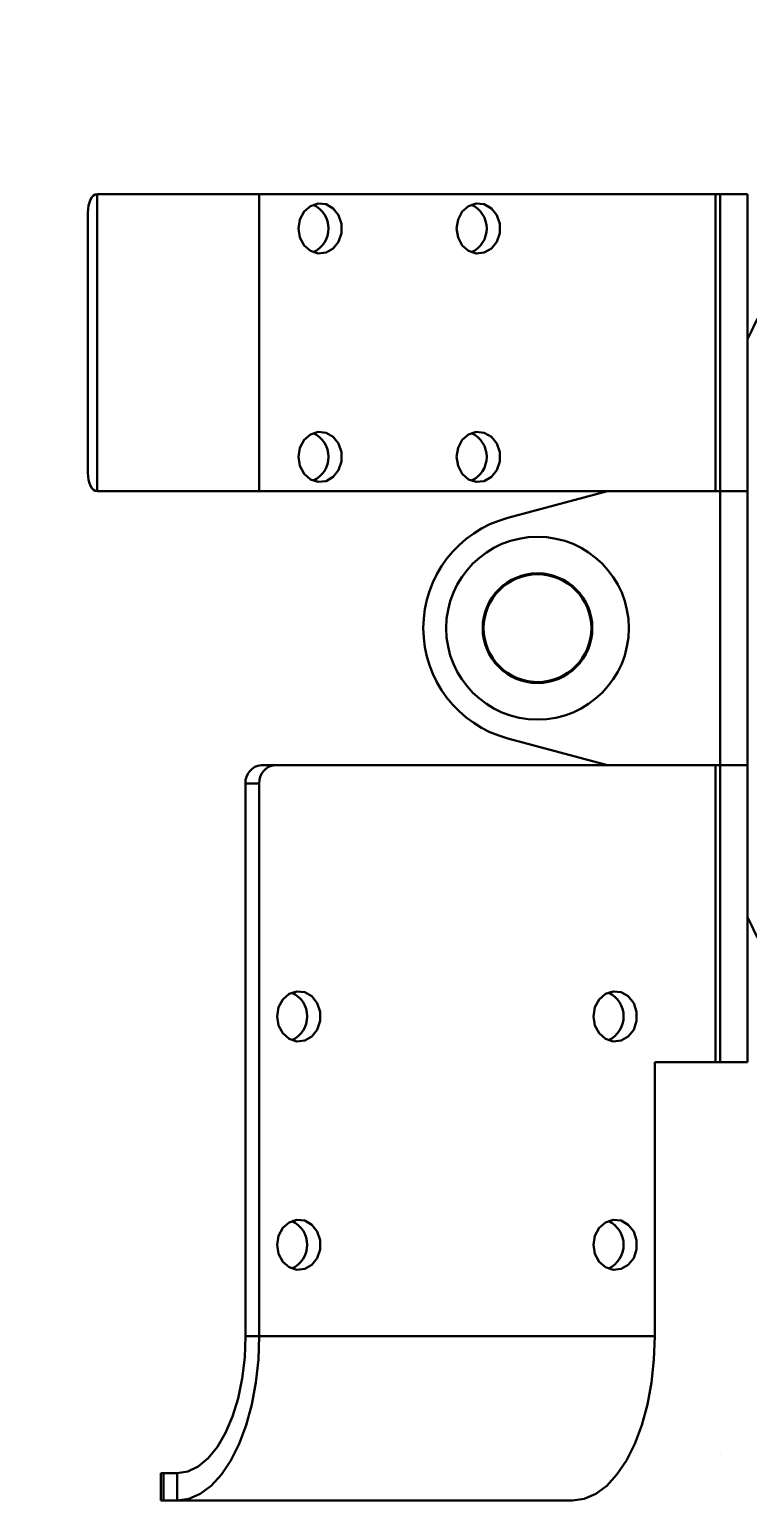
# Model space of a CAD drawing. Header units: millimetres. Extents: x 8 to 22425, y -1213 to 4973.
# Drawn here: x 9156.7 to 9235.3, y 1220.7 to 1381.7 of the extents above; entities that cross this region are included whole.
import ezdxf

# ---------------------------------------------------------------- set-up
doc = ezdxf.new("R2010")
doc.units = ezdxf.units.MM
doc.header["$PDSIZE"] = -1
doc.styles.get("Standard").update_dxf_attribs({"font": 'hyswlongfangsong.ttf'})
doc.dimstyles.new('ISO-25', dxfattribs={"dimscale": 25, "dimtxt": 3.5, "dimasz": 1.6, "dimexe": 1.25, "dimexo": 0.625, "dimtad": 1, "dimdec": 0, "dimzin": 9, "dimdsep": 46, "dimtxsty": 'Standard', "dimcen": 2.5, "dimadec": 0, "dimazin": 2, "dimtfac": 1, "dimtdec": 0, "dimtofl": 0, "dimtmove": 0, "dimatfit": 3, "dimfxl": 1, "dimarcsym": 0})

# ---------------------------------------------------------------- blocks, each defined once
blk = doc.blocks.new('*D114')
at = {"color": 0, "lineweight": -2, "transparency": 16777216}
blk.add_line((9181.12, 1544.51), (8813.51, 1622.65), dxfattribs=at)
at = {"color": 0, "transparency": 16777216}
blk.add_solid([(8814.9, 1629.17), (8812.13, 1616.13), (8774.39, 1630.97)], dxfattribs=at)
at = {"layer": 'Defpoints', "color": 0, "transparency": 16777216}
for p in [(8774.39, 1630.97), (10255.3, 1316.17)]:
    blk.add_point(p, dxfattribs=at)
at = {"color": 0, "transparency": 16777216, "insert": (9074.1, 1627.96), "char_height": 87.5, "attachment_point": 5, "rotation": 347.9993}
blk.add_mtext('R1514', dxfattribs=at)

msp = doc.modelspace()

# ---------------------------------------------------------------- linework, layer by layer
at = {"color": 161, "lineweight": 30, "true_color": 0x67adff}
for p, q in [((9164.08, 1331.17), (9164.08, 1363.67)), ((9164.08, 1363.67), (9181.84, 1363.67)), ((9181.84, 1363.67), (9181.84, 1331.17)), ((9181.84, 1363.67), (9231.8, 1363.67)), ((9231.8, 1331.17), (9231.8, 1363.67)), ((9231.8, 1363.67), (9235.3, 1363.67)), ((9232.3, 1331.17), (9232.3, 1363.67)), ((9232.3, 1331.17), (9232.3, 1363.67)), ((9235.3, 1363.67), (9235.3, 1331.17)), ((9163.08, 1333.17), (9163.08, 1361.67)), ((9181.84, 1331.17), (9164.08, 1331.17)), ((9231.8, 1331.17), (9181.84, 1331.17)), ((9219.98, 1331.17), (9209.06, 1328.25)), ((9219.98, 1331.17), (9209.06, 1328.25)), ((9235.3, 1331.17), (9231.8, 1331.17)), ((9232.3, 1331.17), (9232.3, 1301.17)), ((9232.3, 1331.17), (9232.3, 1301.17)), ((9235.3, 1331.17), (9235.3, 1301.17)), ((9209.06, 1328.25), (9209.06, 1328.25)), ((9212.3, 1322.07), (9212.3, 1322.07)), ((9216.87, 1320.06), (9216.96, 1319.95)), ((9212.3, 1310.27), (9212.3, 1310.27)), ((9209.06, 1304.1), (9209.06, 1304.1)), ((9209.06, 1304.1), (9219.98, 1301.17)), ((9209.06, 1304.1), (9219.98, 1301.17)), ((9182.07, 1301.17), (9183.57, 1301.17)), ((9183.57, 1301.17), (9231.8, 1301.17)), ((9231.8, 1268.67), (9231.8, 1301.17)), ((9231.8, 1301.17), (9235.3, 1301.17)), ((9232.3, 1268.67), (9232.3, 1301.17)), ((9235.3, 1301.17), (9235.3, 1268.67)), ((9180.34, 1238.67), (9180.34, 1299.17)), ((9181.84, 1299.17), (9180.34, 1299.17)), ((9181.84, 1238.67), (9181.84, 1299.17)), ((9231.8, 1268.67), (9225.14, 1268.67)), ((9225.14, 1238.67), (9225.14, 1268.67)), ((9235.3, 1268.67), (9231.8, 1268.67)), ((9180.34, 1238.67), (9181.84, 1238.67)), ((9181.84, 1238.67), (9225.14, 1238.67)), ((9232.3, 1225.71), (9232.3, 1225.71)), ((9171.07, 1223.67), (9171.07, 1220.67)), ((9171.07, 1223.67), (9171.34, 1223.67)), ((9171.34, 1223.67), (9171.34, 1220.67)), ((9171.34, 1223.67), (9172.84, 1223.67)), ((9172.84, 1223.67), (9172.84, 1220.67)), ((9171.34, 1220.67), (9171.07, 1220.67)), ((9171.34, 1220.67), (9172.84, 1220.67)), ((9216.14, 1220.67), (9172.84, 1220.67))]:
    msp.add_line(p, q, dxfattribs=at)
at = {"color": 161, "lineweight": 30, "true_color": 0x67adff, "flags": 128}
for points in [[(9164.08, 1363.67), (9163.88, 1363.63), (9163.7, 1363.52), (9163.52, 1363.34), (9163.37, 1363.09), (9163.25, 1362.78), (9163.16, 1362.44), (9163.1, 1362.06), (9163.08, 1361.67)], [(9186.12, 1359.92), (9186.28, 1358.93), (9186.74, 1358.07), (9187.44, 1357.46), (9188.28, 1357.18), (9189.15, 1357.28), (9189.93, 1357.73), (9190.52, 1358.47), (9190.84, 1359.42), (9190.84, 1360.43), (9190.52, 1361.37), (9189.93, 1362.12), (9189.15, 1362.57), (9188.28, 1362.66), (9187.44, 1362.38), (9186.74, 1361.77), (9186.28, 1360.92), (9186.12, 1359.92)], [(9203.44, 1359.92), (9203.6, 1358.93), (9204.06, 1358.07), (9204.76, 1357.46), (9205.6, 1357.18), (9206.47, 1357.28), (9207.25, 1357.73), (9207.84, 1358.47), (9208.16, 1359.42), (9208.16, 1360.43), (9207.84, 1361.37), (9207.25, 1362.12), (9206.47, 1362.57), (9205.6, 1362.66), (9204.76, 1362.38), (9204.06, 1361.77), (9203.6, 1360.92), (9203.44, 1359.92)], [(9186.12, 1334.92), (9186.28, 1333.93), (9186.74, 1333.07), (9187.44, 1332.46), (9188.28, 1332.18), (9189.15, 1332.28), (9189.93, 1332.73), (9190.52, 1333.47), (9190.84, 1334.42), (9190.84, 1335.43), (9190.52, 1336.37), (9189.93, 1337.12), (9189.15, 1337.57), (9188.28, 1337.66), (9187.44, 1337.38), (9186.74, 1336.77), (9186.28, 1335.92), (9186.12, 1334.92)], [(9203.44, 1334.92), (9203.6, 1333.93), (9204.06, 1333.07), (9204.76, 1332.46), (9205.6, 1332.18), (9206.47, 1332.28), (9207.25, 1332.73), (9207.84, 1333.47), (9208.16, 1334.42), (9208.16, 1335.43), (9207.84, 1336.37), (9207.25, 1337.12), (9206.47, 1337.57), (9205.6, 1337.66), (9204.76, 1337.38), (9204.06, 1336.77), (9203.6, 1335.92), (9203.44, 1334.92)], [(9163.08, 1333.17), (9163.1, 1332.78), (9163.16, 1332.41), (9163.25, 1332.06), (9163.37, 1331.76), (9163.52, 1331.51), (9163.7, 1331.32), (9163.88, 1331.21), (9164.08, 1331.17)], [(9212.3, 1322.17), (9212.97, 1322.13), (9213.2, 1322.1)], [(9215.61, 1321.18), (9215.76, 1321.07), (9216.87, 1320.06)], [(9211.23, 1310.37), (9211.52, 1310.32), (9212.3, 1310.27)], [(9183.79, 1273.67), (9183.95, 1272.68), (9184.41, 1271.82), (9185.11, 1271.21), (9185.95, 1270.93), (9186.82, 1271.03), (9187.6, 1271.48), (9188.19, 1272.22), (9188.51, 1273.17), (9188.51, 1274.18), (9188.19, 1275.12), (9187.6, 1275.87), (9186.82, 1276.32), (9185.95, 1276.41), (9185.11, 1276.13), (9184.41, 1275.52), (9183.95, 1274.67), (9183.79, 1273.67)], [(9218.43, 1273.67), (9218.59, 1272.68), (9219.05, 1271.82), (9219.75, 1271.21), (9220.59, 1270.93), (9221.46, 1271.03), (9222.24, 1271.48), (9222.83, 1272.22), (9223.15, 1273.17), (9223.15, 1274.18), (9222.83, 1275.12), (9222.24, 1275.87), (9221.46, 1276.32), (9220.59, 1276.41), (9219.75, 1276.13), (9219.05, 1275.52), (9218.59, 1274.67), (9218.43, 1273.67)], [(9183.79, 1248.67), (9183.95, 1247.68), (9184.41, 1246.82), (9185.11, 1246.21), (9185.95, 1245.93), (9186.82, 1246.03), (9187.6, 1246.48), (9188.19, 1247.22), (9188.51, 1248.17), (9188.51, 1249.18), (9188.19, 1250.12), (9187.6, 1250.87), (9186.82, 1251.32), (9185.95, 1251.41), (9185.11, 1251.13), (9184.41, 1250.52), (9183.95, 1249.67), (9183.79, 1248.67)], [(9218.43, 1248.67), (9218.59, 1247.68), (9219.05, 1246.82), (9219.75, 1246.21), (9220.59, 1245.93), (9221.46, 1246.03), (9222.24, 1246.48), (9222.83, 1247.22), (9223.15, 1248.17), (9223.15, 1249.18), (9222.83, 1250.12), (9222.24, 1250.87), (9221.46, 1251.32), (9220.59, 1251.41), (9219.75, 1251.13), (9219.05, 1250.52), (9218.59, 1249.67), (9218.43, 1248.67)], [(9172.84, 1220.67), (9174.12, 1220.86), (9175.37, 1221.4), (9176.58, 1222.3), (9177.7, 1223.53), (9178.73, 1225.07), (9179.64, 1226.88), (9180.41, 1228.94), (9181.02, 1231.19), (9181.47, 1233.6), (9181.75, 1236.11), (9181.84, 1238.67)], [(9172.84, 1223.67), (9174.01, 1223.86), (9175.16, 1224.41), (9176.24, 1225.31), (9177.25, 1226.54), (9178.14, 1228.07), (9178.91, 1229.86), (9179.52, 1231.86), (9179.97, 1234.04), (9180.25, 1236.33), (9180.34, 1238.67)], [(9225.14, 1238.67), (9225.05, 1236.11), (9224.77, 1233.6), (9224.33, 1231.19), (9223.71, 1228.94), (9222.94, 1226.88), (9222.03, 1225.07), (9221, 1223.53), (9219.88, 1222.3), (9218.67, 1221.4), (9217.42, 1220.86), (9216.14, 1220.67)]]:
    msp.add_lwpolyline(points, dxfattribs=at)
at = {"color": 161, "lineweight": 30, "true_color": 0x67adff}
for radius in [10, 6, 5.9]:
    msp.add_circle((9212.3, 1316.17), radius, dxfattribs=at)
for centre, radius, start, end in [((9186.55, 1359.92), 2.87, 294.6443, 65.3557), ((9203.87, 1359.92), 2.87, 294.6424, 65.3576), ((9303.3, 1316.17), 75, 143.1301, 155.0487), ((9186.55, 1334.92), 2.87, 294.6442, 65.3558), ((9203.87, 1334.92), 2.87, 294.6423, 65.3577), ((9212.3, 1316.17), 12.5, 105, 255), ((9212.3, 1316.17), 12.5, 105, 255), ((9212.3, 1316.17), 10, 90, 270), ((9212.3, 1316.17), 6, 270, 90), ((9182.21, 1299.3), 1.88, 94.4044, 183.8107), ((9183.71, 1299.3), 1.88, 94.4044, 183.8107), ((9303.3, 1316.17), 75, 204.9513, 216.8699), ((9184.22, 1273.67), 2.87, 294.6424, 65.3576), ((9218.86, 1273.67), 2.87, 294.6424, 65.3576), ((9184.22, 1248.67), 2.87, 294.6423, 65.3577), ((9218.86, 1248.67), 2.87, 294.6423, 65.3577)]:
    msp.add_arc(centre, radius, start, end, dxfattribs=at)

# ---------------------------------------------------------------- dimensions: what is measured, and where the dimension line sits
dim = msp.add_radius_dim(center=(10255.3, 1316.17), mpoint=(8774.39, 1630.97), dimstyle='ISO-25')
dim.commit()
dim.dimension.update_dxf_attribs({"geometry": '*D114', "text_midpoint": (9061.76, 1569.88), "dimtype": 164})

doc.saveas('drawing.dxf')
